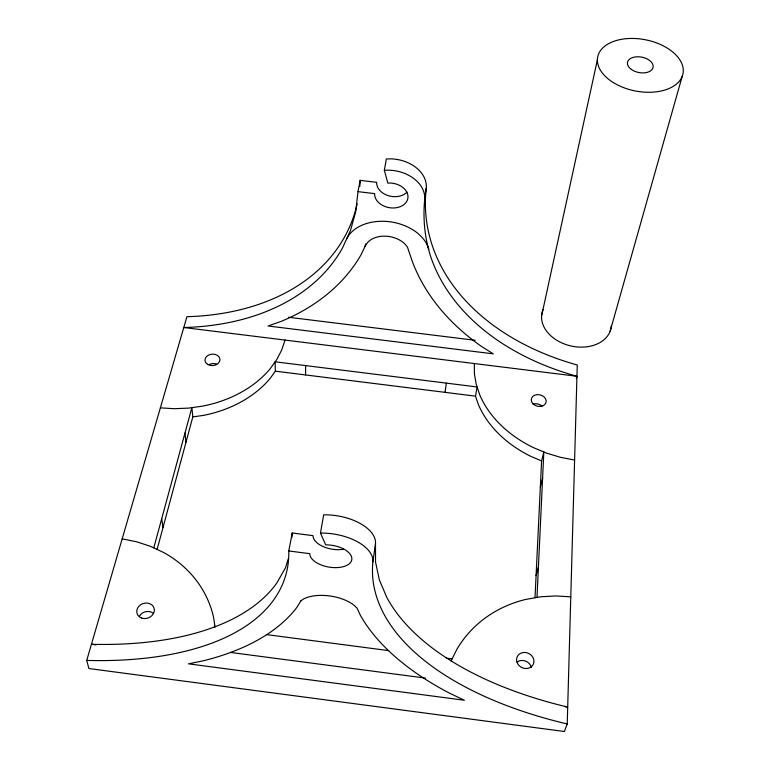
<?xml version="1.0" encoding="UTF-8"?>
<svg xmlns="http://www.w3.org/2000/svg" width="770" height="770" viewBox="0 0 770 770"><rect width="100%" height="100%" fill="white"/><g stroke="black" fill="none" stroke-linecap="round" stroke-linejoin="round"><path stroke-width="1.16" d="M305.575 374.942L305.642 365.606M357.145 203.848A254.013 176.975 23 0 1 186.946 316.701L86.731 660.419L88.925 668.543L564.372 731.5L567.23 723.964L577.259 364.999A255.553 183.096 -4.8 0 1 426.253 188.284A33.322 24.678 9.8 0 0 386.338 159.005L384.346 170.324L387.849 183.096A16.796 12.33 9.8 0 1 407.869 195.282A16.796 12.33 9.8 0 1 391.959 207.967A16.796 12.33 9.8 0 1 374.644 193.636L358.002 191.634L355.711 211.692L350.475 230.519L342.515 247.94A256.15 176.869 22.7 0 1 183.789 327.519L576.942 376.27L576.335 378.561M426.253 188.284C422.075 211.769 423.654 236.159 431.421 258.758A257.729 183.039 -4.6 0 0 576.942 376.27M536.988 597.424L543.832 451.961L541.599 460.903L535.015 597.626M291.859 537.508L292.244 532.984L313.024 535.66A21.011 11.117 9.3 0 0 343.738 549.222M445.05 392.344L446.35 383.133M567.23 723.964A328.857 165.848 0.8 0 1 372.901 561.821L375.49 543.687A42.042 22.234 9.3 0 0 323.698 514.832L320.484 533.071L325.7 544.871A21.242 11.001 9.3 0 1 351.582 556.931A21.242 11.001 9.3 0 1 332.428 567.519A21.242 11.001 9.3 0 1 309.781 553.678L288.779 550.964A325.912 158.909 17 0 1 86.731 660.419M541.599 460.903L531.666 456.754A105.336 79.907 14.7 0 1 478.237 404.221L475.523 396.146L477.092 386.954L275.15 361.804L275.342 371.169L270.27 378.243A104.605 78.251 -5.4 0 1 203.472 415.386L192.818 416.917L157.061 549.607M365.134 246.179L367.588 242.521A22.696 15.891 9.4 0 1 388.215 236.38A22.696 15.891 9.4 0 1 407.542 247.372L412.142 260.992A280.232 199.334 -4.7 0 0 481.077 346.144L493.252 353.844L268.056 325.989L281.04 321.417A278.509 192.596 22.8 0 0 361.043 254.774L365.134 246.179L365.538 243.926M288.779 550.964L292.244 532.984M358.002 191.634L360.177 180.353L376.674 182.336A16.661 12.339 9.8 0 0 388.032 195.59A16.661 12.339 9.8 0 0 406.964 192.163M541.56 316.066L597.385 59.791M540.328 487.16L542.59 478.314M153.788 547.865L191.874 407.657L192.818 416.917M536.074 575.613L538.413 567.163M610.129 331.264L682.143 76.538A43.466 26.093 11 0 0 627.954 38.558A43.466 26.093 11 0 0 610.908 80.985A43.466 26.093 11 0 0 682.143 76.538M288.278 558.856L285.506 567.75L276.882 582.909A322.341 160.478 17.3 0 1 91.438 644.288L96.192 644.913M285.016 340.07L281.704 350.003L276.69 359.667L270.039 368.897A105.509 78.444 -5.3 0 1 202.626 406.117L188.602 408.119L174.424 408.706L160.372 407.859M451.085 660.949L457.072 648.966A131.949 116.386 32.9 0 1 525.718 599.435L540.396 596.817L555.488 595.942L570.782 596.817M288.471 317.25L475.167 340.292M275.342 371.169L475.523 396.146M266.382 634.586L388.686 650.612M446.273 658.158L452.096 658.918M230.403 652.421L425.377 678.081M565.324 706.764L567.702 707.072A325.219 167.408 0.6 0 1 386.694 597.164L379.36 579.897L375.539 562.013L375.49 543.687M574.603 460.046L560.57 457.342L546.883 453.232L533.812 447.793A106.26 80.118 14.6 0 1 479.845 395.068L476.264 384.519L474.426 373.95L474.31 363.546M122.18 538.846L136.819 541.83L150.756 546.431L163.808 552.6A132.122 112.305 -23.9 0 1 213.531 617.107L215.023 626.799M214.378 625.433L214.705 627.579M161.71 518.711L163.009 527.556M184.964 433.067L185.994 442.25M384.346 170.324A33.601 24.659 9.8 0 1 424.636 199.642M360.177 180.353A254.013 176.975 23 0 1 359.811 186.369M320.484 533.071A42.485 22.012 9.3 0 1 372.901 561.821M533.187 404.125A7.498 5.823 13.5 0 1 542.061 406.165M209.113 364.605A7.459 5.717 -4.6 0 1 216.524 364.027M139.447 616.096A8.816 7.594 -18.5 0 1 153.057 613.103M517.151 662.017A8.807 7.815 25.5 0 1 531.348 667.446M611.322 325.758A35.343 25.766 13.1 0 1 570.406 345.846A35.343 25.766 13.1 0 1 543.1 309.54M346.462 239.297A42.86 30.02 9.4 0 1 389.351 221.712A42.86 30.02 9.4 0 1 428.823 249.297M300.849 600.898L296.873 607.376A354.787 173.433 17.1 0 1 203.858 660.67L188.496 663.836L464.397 700.248L449.247 693.029A358.021 181.046 0.8 0 1 360.553 615.673L357.107 608.223L354.691 605.769A31.743 15.419 9 0 0 303.409 599.089L300.849 600.898M517.527 663.509A8.894 7.864 25 0 0 532.609 665.434A8.894 7.864 25 0 0 525.64 652.508A8.894 7.864 25 0 0 517.527 663.509M141.391 617.944A8.913 7.642 -18 0 0 154.347 609.85A8.913 7.642 -18 0 0 140.92 604.585A8.913 7.642 -18 0 0 141.391 617.944M207.496 364.325A7.517 5.737 -4.4 0 0 219.825 360.755A7.517 5.737 -4.4 0 0 210.066 354.498A7.517 5.737 -4.4 0 0 207.496 364.325M533.254 404.048A7.565 5.842 13.3 0 0 545.882 402.941A7.565 5.842 13.3 0 0 537.075 394.635A7.565 5.842 13.3 0 0 533.254 404.048M631.333 69.425A13.032 7.825 11 0 0 652.787 68.299A13.032 7.825 11 0 0 636.751 56.788A13.032 7.825 11 0 0 631.333 69.425"/></g></svg>
